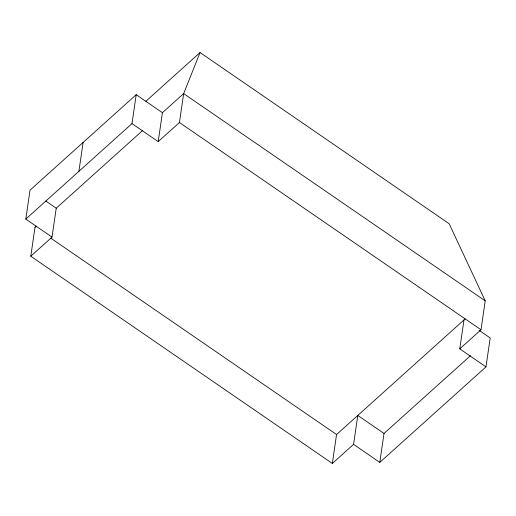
<?xml version="1.0" encoding="UTF-8"?>
<svg xmlns="http://www.w3.org/2000/svg" width="516" height="516" viewBox="0 0 516 516"><rect width="100%" height="100%" fill="white"/><g stroke="black" fill="none" stroke-linecap="round" stroke-linejoin="round"><path stroke-width="0.77" d="M353.576 444.36L379.795 462.381L384.014 433.466L357.794 415.445L353.576 444.36L332.336 463.458L30.786 256.213L52.019 237.115L25.8 219.094L30.018 190.178L136.205 94.68L162.424 112.701L158.206 141.616L131.986 123.595L136.205 94.68M30.786 256.213L35.004 227.298L35.959 226.008M52.019 237.115L56.238 208.2L142.739 130.406M78.896 171.344L83.115 142.429M158.206 141.616L179.445 122.518L183.664 93.602L200.053 52.542L449.159 223.744L485.214 300.847L480.996 329.763L459.762 348.861L485.982 366.882L379.795 462.381M332.336 463.458L336.555 434.543L465.161 318.888M459.762 348.861L463.981 319.946M485.982 366.882L490.2 337.967L479.054 330.311M145.77 101.362L200.053 52.542M25.8 219.094L131.986 123.595M35.004 227.298L36.184 226.234M162.424 112.701L183.664 93.602L485.214 300.847M384.014 433.466L470.515 355.672M179.445 122.518L480.996 329.763M45.75 200.988L56.238 208.2M50.942 238.25L336.555 434.543"/></g></svg>
